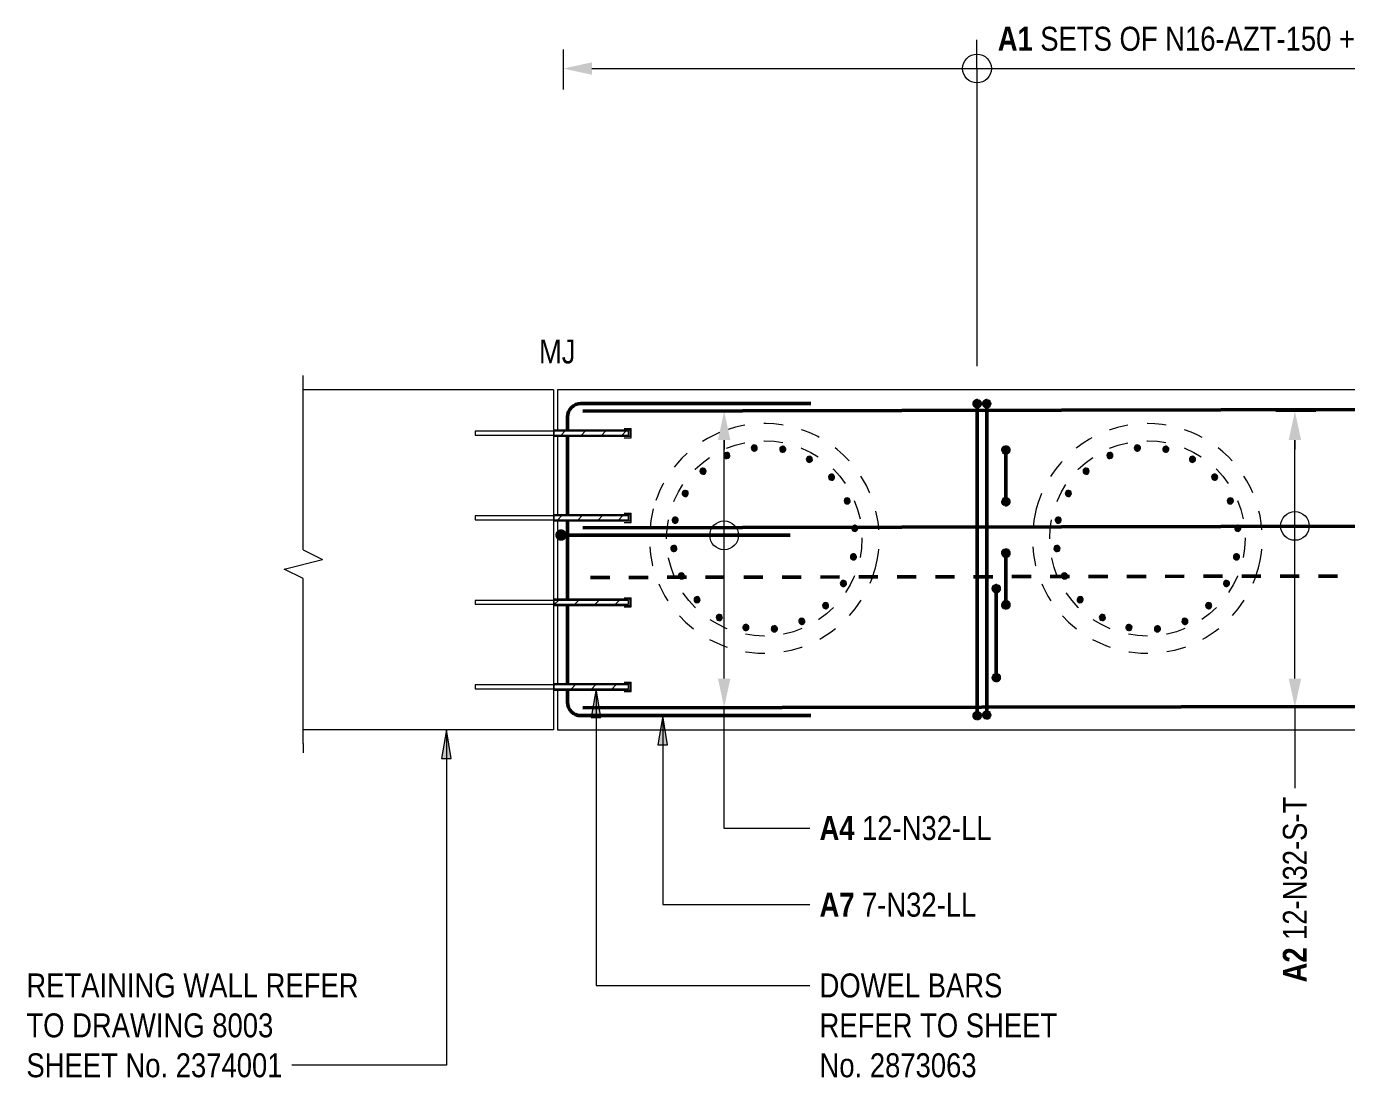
# Model space of a CAD drawing. Header units: metres. Extents: x 0 to 109, y 3 to 574.
# Drawn here: x 6.06 to 12.95, y 542.44 to 547.93 of the extents above; entities that cross this region are included whole.
import ezdxf

# ---------------------------------------------------------------- set-up
doc = ezdxf.new("R2010")
doc.units = ezdxf.units.M
doc.linetypes.add('JacobsDash', pattern=[0.0045, 0.003, -0.0015])
for name, color, linetype, lineweight in [('A-ANNO-NOTE', 7, 'Continuous', 9), ('A-DETL', 7, 'Continuous', 13), ('A-DETL-GENF', 7, 'Continuous', 9), ('G-ANNO-TEXT', 7, 'Continuous', 9), ('S-BEAM', 7, 'Continuous', 50), ('S-FNDN', 7, 'Continuous', 50)]:
    doc.layers.add(name, color=color, linetype=linetype, lineweight=lineweight)
doc.styles.add('Arial Narrow_2', font='ARIALN.TTF', dxfattribs={"height": 0.125})
doc.styles.add('Arial Narrow_B', font='ARIALNB.TTF', dxfattribs={"height": 0.125})
pattern_1 = [(45, (-139.00438, -635.677), (-0.0530330086, 0.0530330086), [])]

# ---------------------------------------------------------------- blocks, each defined once
blk = doc.blocks.new('03_SFR_ACS_Abutment_BR08_Retaining wall CS - ABUTMENT EAST_BR8_1-7988247-DRG-2873074 - ABUTMENT B REINFORCEMENT PLAN')
at = {"layer": 'S-BEAM', "lineweight": 13}
for p, q in [((-1135.8415, 546.0286), (-1145.8229, 546.0286)), ((-1145.8229, 546.0286), (-1145.8229, 545.8131)), ((-1135.8415, 545.3195), (-1135.8415, 546.0286)), ((-1145.8229, 545.7931), (-1145.8229, 545.3714)), ((-1145.8229, 545.3514), (-1145.8229, 545.2942)), ((-1145.8229, 545.2478), (-1145.8229, 544.9303)), ((-1135.8415, 544.2536), (-1135.8415, 545.2614)), ((-1145.8229, 544.9103), (-1145.8229, 544.4886)), ((-1145.8229, 544.4686), (-1145.8229, 544.2536)), ((-1145.8229, 544.2536), (-1135.8415, 544.2536))]:
    blk.add_line(p, q, dxfattribs=at)
blk = doc.blocks.new('01_SFO_FRP_Pile_CastInPlace_CS_BR08 - CAST-IN-PLACE PILE - 1200-8641556-DRG-2873074 - ABUTMENT B REINFORCEMENT PLAN')
at = {"layer": 'S-FNDN', "color": 8, "linetype": 'JacobsDash', "lineweight": 18, "true_color": 0x808080}
for start, end in [(90, 270), (270, 90)]:
    blk.add_arc((0, 0), 0.6, start, end, dxfattribs=at)
blk = doc.blocks.new('01_SFO_FRP_Pile_CastInPlace_CS_BR08 - CAST-IN-PLACE PILE - 1200-8641505-DRG-2873074 - ABUTMENT B REINFORCEMENT PLAN')
at = {"layer": 'S-FNDN', "color": 8, "linetype": 'JacobsDash', "lineweight": 18, "true_color": 0x808080}
for start, end in [(90, 270), (37.90382, 90), (270, 33.2897)]:
    blk.add_arc((0, 0), 0.6, start, end, dxfattribs=at)
blk = doc.blocks.new('S_Det_Reinf_Bar Section_2D Grey - N32-V16-DRG-2873074 - ABUTMENT B REINFORCEMENT PLAN')
at = {"layer": 'A-DETL-GENF', "true_color": 0x808080}
blk.add_hatch(color=8, dxfattribs=at).paths.add_polyline_path([(-0.0139, -0.008), (-0.0113, -0.0113), (-0.008, -0.0139), (-0.0041, -0.0155), (0, -0.016), (0.0041, -0.0155), (0.008, -0.0139), (0.0113, -0.0113), (0.0139, -0.008), (0.0155, -0.0041), (0.0159, 0.0011), (0.0155, 0.0041), (0.0139, 0.008), (0.0113, 0.0113), (0.008, 0.0139), (0.0041, 0.0155), (0, 0.016), (-0.0041, 0.0155), (-0.008, 0.0139), (-0.0113, 0.0113), (-0.0139, 0.008), (-0.0155, 0.0041), (-0.016, 0), (-0.0155, -0.0041)])
at = {"layer": 'A-DETL-GENF', "color": 8, "lineweight": 18, "true_color": 0x808080}
for start, end in [(360, 180), (180, 360)]:
    blk.add_arc((0, 0), 0.016, start, end, dxfattribs=at)
blk = doc.blocks.new('S_Det_Reinf_Bar Section_2D Grey - N32-V2-DRG-2873074 - ABUTMENT B REINFORCEMENT PLAN')
at = {"layer": 'A-DETL-GENF', "true_color": 0x808080}
blk.add_hatch(color=8, dxfattribs=at).paths.add_polyline_path([(-0.0113, -0.0113), (-0.008, -0.0139), (-0.0041, -0.0155), (0, -0.016), (0.0041, -0.0155), (0.008, -0.0139), (0.0113, -0.0113), (0.0139, -0.008), (0.0155, -0.0041), (0.016, 0), (0.0155, 0.0041), (0.0139, 0.008), (0.0113, 0.0113), (0.008, 0.0139), (0.0041, 0.0155), (0, 0.016), (-0.0041, 0.0155), (-0.008, 0.0139), (-0.0113, 0.0113), (-0.0139, 0.008), (-0.0155, 0.0041), (-0.016, 0), (-0.0155, -0.0041), (-0.0139, -0.008)])
at = {"layer": 'A-DETL-GENF', "color": 8, "lineweight": 18, "true_color": 0x808080}
for start, end in [(360, 180), (180, 360)]:
    blk.add_arc((0, 0), 0.016, start, end, dxfattribs=at)
blk = doc.blocks.new('S_Det_Reinf_Bar Section_2D Grey - N32-V17-DRG-2873074 - ABUTMENT B REINFORCEMENT PLAN')
at = {"layer": 'A-DETL-GENF', "true_color": 0x808080}
blk.add_hatch(color=8, dxfattribs=at).paths.add_polyline_path([(0.0139, 0.008), (0.0096, 0.0126), (0.008, 0.0139), (0.0041, 0.0155), (0, 0.016), (-0.0041, 0.0155), (-0.008, 0.0139), (-0.0113, 0.0113), (-0.0139, 0.008), (-0.0155, 0.0041), (-0.0158, -0.0018), (-0.0155, -0.0041), (-0.0139, -0.008), (-0.0113, -0.0113), (-0.008, -0.0139), (-0.0041, -0.0155), (0, -0.016), (0.0041, -0.0155), (0.008, -0.0139), (0.0113, -0.0113), (0.0139, -0.008), (0.0155, -0.0041), (0.016, 0), (0.0155, 0.0041)])
at = {"layer": 'A-DETL-GENF', "color": 8, "lineweight": 18, "true_color": 0x808080}
for start, end in [(360, 180), (180, 360)]:
    blk.add_arc((0, 0), 0.016, start, end, dxfattribs=at)
blk = doc.blocks.new('S_Det_Reinf_Bar Section_2D Grey - N32-V18-DRG-2873074 - ABUTMENT B REINFORCEMENT PLAN')
at = {"layer": 'A-DETL-GENF', "true_color": 0x808080}
blk.add_hatch(color=8, dxfattribs=at).paths.add_polyline_path([(-0.016, 0), (-0.0155, -0.0041), (-0.0139, -0.008), (-0.0113, -0.0113), (-0.008, -0.0139), (-0.0041, -0.0155), (0, -0.016), (0.0041, -0.0155), (0.008, -0.0139), (0.0113, -0.0113), (0.0139, -0.008), (0.0155, -0.0041), (0.0157, 0.0021), (0.0155, 0.0041), (0.0139, 0.008), (0.0113, 0.0113), (0.008, 0.0139), (0.0041, 0.0155), (0, 0.016), (-0.0041, 0.0155), (-0.008, 0.0139), (-0.0113, 0.0113), (-0.0139, 0.008), (-0.0155, 0.0041)])
at = {"layer": 'A-DETL-GENF', "color": 8, "lineweight": 18, "true_color": 0x808080}
for start, end in [(360, 180), (180, 360)]:
    blk.add_arc((0, 0), 0.016, start, end, dxfattribs=at)
blk = doc.blocks.new('S_Det_Reinf_Bar Section_2D Grey - N32-V19-DRG-2873074 - ABUTMENT B REINFORCEMENT PLAN')
at = {"layer": 'A-DETL-GENF', "true_color": 0x808080}
blk.add_hatch(color=8, dxfattribs=at).paths.add_polyline_path([(-0.0139, -0.008), (-0.0113, -0.0113), (-0.008, -0.0139), (-0.0041, -0.0155), (0, -0.016), (0.0041, -0.0155), (0.008, -0.0139), (0.0113, -0.0113), (0.0139, -0.008), (0.0155, -0.0041), (0.0159, 0.0011), (0.0155, 0.0041), (0.0139, 0.008), (0.0113, 0.0113), (0.008, 0.0139), (0.0041, 0.0155), (0, 0.016), (-0.0041, 0.0155), (-0.008, 0.0139), (-0.0113, 0.0113), (-0.0139, 0.008), (-0.0155, 0.0041), (-0.016, 0), (-0.0155, -0.0041)])
at = {"layer": 'A-DETL-GENF', "color": 8, "lineweight": 18, "true_color": 0x808080}
for start, end in [(360, 180), (180, 360)]:
    blk.add_arc((0, 0), 0.016, start, end, dxfattribs=at)
blk = doc.blocks.new('S_Det_Reinf_Bar Section_2D Grey - N32-V20-DRG-2873074 - ABUTMENT B REINFORCEMENT PLAN')
at = {"layer": 'A-DETL-GENF', "true_color": 0x808080}
blk.add_hatch(color=8, dxfattribs=at).paths.add_polyline_path([(0.0139, 0.008), (0.0113, 0.0113), (0.008, 0.0139), (0.0041, 0.0155), (0, 0.016), (-0.0041, 0.0155), (-0.008, 0.0139), (-0.0113, 0.0113), (-0.0139, 0.008), (-0.0155, 0.0041), (-0.016, 0), (-0.0155, -0.0041), (-0.0139, -0.008), (-0.0113, -0.0113), (-0.008, -0.0139), (-0.0041, -0.0155), (0, -0.016), (0.0041, -0.0155), (0.008, -0.0139), (0.0113, -0.0113), (0.0139, -0.008), (0.0155, -0.0041), (0.0159, 0.0006), (0.0155, 0.0041)])
at = {"layer": 'A-DETL-GENF', "color": 8, "lineweight": 18, "true_color": 0x808080}
for start, end in [(360, 180), (180, 360)]:
    blk.add_arc((0, 0), 0.016, start, end, dxfattribs=at)
blk = doc.blocks.new('ReinfDot - Dot-7930335-DRG-2873074 - ABUTMENT B REINFORCEMENT PLAN')
at = {"layer": 'A-DETL-GENF'}
blk.add_hatch(color=256, dxfattribs=at).paths.add_polyline_path([(0, -0.03), (0.0078, -0.029), (0.015, -0.026), (0.0212, -0.0212), (0.026, -0.015), (0.029, -0.0078), (0.03, 0), (0.029, 0.0078), (0.026, 0.015), (0.0212, 0.0212), (0.015, 0.026), (0.0078, 0.029), (0, 0.03), (-0.0078, 0.029), (-0.015, 0.026), (-0.0212, 0.0212), (-0.026, 0.015), (-0.029, 0.0078), (-0.03, 0), (-0.029, -0.0078), (-0.026, -0.015), (-0.0212, -0.0212), (-0.015, -0.026), (-0.0078, -0.029)])
blk = doc.blocks.new('T2DExtentArrowReinf2 - Extent-7962349-DRG-2873074 - ABUTMENT B REINFORCEMENT PLAN')
at = {"layer": 'A-DETL-GENF'}
for p, q in [((0, 0.01), (0, -0.11)), ((0.15, 0), (1.395, 0)), ((1.545, -0.11), (1.545, 0))]:
    blk.add_line(p, q, dxfattribs=at)
blk = doc.blocks.new('Repeating Detail - N32-7932625-DRG-2873074 - ABUTMENT B REINFORCEMENT PLAN')
at = {"layer": 'A-DETL-GENF'}
blk.add_hatch(color=256, dxfattribs=at).paths.add_polyline_path([(-0.016, 0), (-0.0155, 0.0041), (-0.0139, 0.008), (-0.0113, 0.0113), (-0.008, 0.0139), (-0.0041, 0.0155), (0, 0.016), (0.0041, 0.0155), (0.008, 0.0139), (0.0113, 0.0113), (0.0139, 0.008), (0.0155, 0.0041), (0.016, 0), (0.0155, -0.0041), (0.0139, -0.008), (0.0113, -0.0113), (0.008, -0.0139), (0.0041, -0.0155), (0, -0.016), (-0.0041, -0.0155), (-0.008, -0.0139), (-0.0113, -0.0113), (-0.0139, -0.008), (-0.0155, -0.0041)])
at = {"layer": 'A-DETL-GENF', "lineweight": 50}
for start, end in [(360, 180), (180, 360)]:
    blk.add_arc((0, 0), 0.016, start, end, dxfattribs=at)
blk = doc.blocks.new('BreakLine - BreakLine-7934069-DRG-2873074 - ABUTMENT B REINFORCEMENT PLAN')
at = {"layer": 'A-DETL-GENF', "lineweight": 13}
for p, q in [((0, 0), (0.86, 0)), ((1.01, 0), (1.87, 0))]:
    blk.add_line(p, q, dxfattribs=at)
blk = doc.blocks.new('T2DExtentArrowReinf2 - Extent-7962352-DRG-2873074 - ABUTMENT B REINFORCEMENT PLAN')
at = {"layer": 'A-DETL-GENF'}
for p, q in [((0, 0.01), (0, -0.11)), ((0.15, 0), (1.395, 0)), ((1.545, -0.11), (1.545, 0))]:
    blk.add_line(p, q, dxfattribs=at)
blk = doc.blocks.new('T2DExtentArrowReinf2 - Extent-7962354-DRG-2873074 - ABUTMENT B REINFORCEMENT PLAN')
at = {"layer": 'A-DETL-GENF'}
for p, q in [((0, 0.01), (0, -0.11)), ((0.15, 0), (9.7802, 0)), ((2.1602, 0), (2.1602, -1.5534)), ((9.9302, -0.11), (9.9302, 0))]:
    blk.add_line(p, q, dxfattribs=at)

msp = doc.modelspace()

# ---------------------------------------------------------------- hatches: boundary and pattern name
at = {"layer": 'A-ANNO-NOTE', "lineweight": 5}
for points in [[(9.0136, 547.6736), (9.0136, 547.7386), (8.8636, 547.7061)], [(9.7363, 545.7669), (9.7038, 545.9169), (9.6713, 545.7669)], [(12.7163, 545.7669), (12.6838, 545.9169), (12.6513, 545.7669)], [(9.7038, 544.3719), (9.7363, 544.5219), (9.6713, 544.5219)], [(12.6838, 544.3719), (12.7163, 544.5219), (12.6513, 544.5219)]]:
    msp.add_hatch(color=256, dxfattribs=at).paths.add_polyline_path(points)
at = {"layer": 'A-DETL-GENF', "true_color": 0x888888}
h = msp.add_hatch(dxfattribs=at)
h.set_pattern_fill('FP_1', color=252, style=0, pattern_type=2)
h.set_pattern_definition(pattern_1)
h.paths.add_polyline_path([(8.8147, 545.7931), (9.2047, 545.7931), (9.2047, 545.8131), (8.8147, 545.8131)])
at = {"layer": 'A-DETL-GENF'}
h = msp.add_hatch(dxfattribs=at)
h.set_pattern_fill('FP_1', color=256, style=0, pattern_type=2)
h.set_pattern_definition(pattern_1)
h.paths.add_polyline_path([(8.8147, 545.3514), (9.2047, 545.3514), (9.2047, 545.3714), (8.8147, 545.3714)])
h = msp.add_hatch(dxfattribs=at)
h.set_pattern_fill('FP_1', color=256, style=0, pattern_type=2)
h.set_pattern_definition(pattern_1)
h.paths.add_polyline_path([(9.2047, 544.9103), (9.2047, 544.9303), (8.8147, 544.9303), (8.8147, 544.9103)])
at = {"layer": 'A-DETL-GENF', "true_color": 0x888888}
h = msp.add_hatch(dxfattribs=at)
h.set_pattern_fill('FP_1', color=252, style=0, pattern_type=2)
h.set_pattern_definition(pattern_1)
h.paths.add_polyline_path([(9.2047, 544.4686), (9.2047, 544.4886), (8.8147, 544.4886), (8.8147, 544.4686)])
at = {"layer": 'G-ANNO-TEXT'}
for points in [[(9.0349, 544.4684), (9.0098, 544.3184), (9.06, 544.3184)], [(9.3831, 544.327), (9.358, 544.177), (9.4082, 544.177)], [(8.2537, 544.2546), (8.2286, 544.1046), (8.2788, 544.1046)]]:
    msp.add_hatch(color=256, dxfattribs=at).paths.add_polyline_path(points)

# ---------------------------------------------------------------- linework, layer by layer
at = {"layer": 'A-ANNO-NOTE'}
for p, q in [((11.0238, 547.7066), (11.0238, 547.8566)), ((8.8636, 547.8061), (8.8636, 547.6061)), ((9.0136, 547.7061), (9.0636, 547.7061)), ((9.8038, 545.9169), (9.6038, 545.9169)), ((12.7838, 545.9169), (12.5838, 545.9169)), ((9.7038, 545.7669), (9.7038, 545.7169)), ((12.6838, 545.7669), (12.6838, 545.7169)), ((9.7038, 544.5219), (9.7038, 544.5719)), ((12.6838, 544.5219), (12.6838, 544.5719)), ((9.6038, 544.3719), (9.8038, 544.3719)), ((12.5838, 544.3719), (12.7838, 544.3719))]:
    msp.add_line(p, q, dxfattribs=at)
at = {"layer": 'A-ANNO-NOTE', "lineweight": 13}
for p, q in [((7.5062, 546.0536), (7.5062, 546.1036)), ((7.4062, 545.0936), (7.6062, 545.1436)), ((7.5062, 545.1936), (7.6062, 545.1436)), ((7.5062, 545.0436), (7.4062, 545.0936)), ((7.5062, 544.1836), (7.5062, 544.1336))]:
    msp.add_line(p, q, dxfattribs=at)
at = {"layer": 'A-ANNO-NOTE'}
for centre in [(11.0238, 547.7061), (11.0238, 547.7061), (12.6838, 545.3186), (9.7038, 545.2698)]:
    msp.add_circle(centre, 0.075, dxfattribs=at)
at = {"layer": 'A-DETL', "color": 8, "true_color": 0x808080}
for p, q in [((8.8137, 546.0286), (7.5062, 546.0286)), ((8.8137, 546.0286), (8.8137, 544.2536)), ((8.8137, 544.2536), (7.5062, 544.2536))]:
    msp.add_line(p, q, dxfattribs=at)
at = {"layer": 'A-DETL', "lineweight": 50}
for p, q in [((10.1556, 545.9582), (8.9556, 545.9582)), ((18.7064, 545.9367), (8.9665, 545.9177)), ((11.0247, 545.9571), (11.0247, 544.3447)), ((11.0747, 545.9571), (11.0747, 544.3321)), ((8.8856, 545.8882), (8.8856, 545.8131)), ((8.8856, 545.7931), (8.8856, 545.3714)), ((11.1747, 545.6946), (11.1747, 545.4658)), ((8.8856, 545.3514), (8.8856, 544.9303)), ((18.7064, 545.3287), (8.9665, 545.3097)), ((10.0489, 545.2698), (8.8821, 545.2698)), ((11.1747, 545.1562), (11.1747, 544.9274)), ((11.1247, 544.9917), (11.1247, 544.5271)), ((8.8856, 544.9103), (8.8856, 544.4886)), ((8.8856, 544.4686), (8.8856, 544.3986)), ((18.7064, 544.3877), (8.9665, 544.3687)), ((8.9556, 544.3286), (10.1556, 544.3286))]:
    msp.add_line(p, q, dxfattribs=at)
at = {"layer": 'A-DETL', "color": 252, "lineweight": 9, "true_color": 0x888888}
for p, q in [((8.8147, 545.8131), (8.4047, 545.8131)), ((8.4047, 545.8131), (8.4047, 545.7931)), ((8.4047, 545.7931), (8.8147, 545.7931)), ((8.8147, 545.8206), (9.2125, 545.8206)), ((8.8147, 545.7931), (8.8147, 545.8131)), ((8.8147, 545.7866), (9.2125, 545.7866)), ((9.2125, 545.7866), (9.2125, 545.8206)), ((8.8147, 544.4886), (8.4047, 544.4886)), ((8.4047, 544.4886), (8.4047, 544.4686)), ((8.4047, 544.4686), (8.8147, 544.4686)), ((8.8147, 544.4961), (9.2125, 544.4961)), ((8.8147, 544.4686), (8.8147, 544.4886)), ((8.8147, 544.4621), (9.2125, 544.4621)), ((9.2125, 544.4621), (9.2125, 544.4961))]:
    msp.add_line(p, q, dxfattribs=at)
at = {"layer": 'A-DETL', "color": 252, "true_color": 0x888888}
for p, q in [((8.8147, 545.8131), (8.8147, 545.7931)), ((9.2047, 545.8131), (8.8147, 545.8131)), ((8.8147, 545.7931), (9.2047, 545.7931)), ((9.1819, 545.8271), (9.2175, 545.8271)), ((9.1819, 545.7791), (9.2175, 545.7791)), ((9.2047, 545.7931), (9.2047, 545.8131)), ((9.2175, 545.7791), (9.2175, 545.8271)), ((8.8147, 544.4886), (8.8147, 544.4686)), ((9.2047, 544.4886), (8.8147, 544.4886)), ((8.8147, 544.4686), (9.2047, 544.4686)), ((9.1819, 544.5026), (9.2175, 544.5026)), ((9.1819, 544.4546), (9.2175, 544.4546)), ((9.2047, 544.4686), (9.2047, 544.4886)), ((9.2175, 544.4546), (9.2175, 544.5026))]:
    msp.add_line(p, q, dxfattribs=at)
at = {"layer": 'A-DETL', "lineweight": 9}
for p, q in [((8.8147, 545.3714), (8.4047, 545.3714)), ((8.4047, 545.3714), (8.4047, 545.3514)), ((8.4047, 545.3514), (8.8147, 545.3514)), ((8.8147, 545.3789), (9.2125, 545.3789)), ((8.8147, 545.3514), (8.8147, 545.3714)), ((9.2125, 545.3449), (9.2125, 545.3789)), ((8.8147, 545.3449), (9.2125, 545.3449)), ((8.8147, 544.9378), (9.2125, 544.9378)), ((9.2125, 544.9038), (9.2125, 544.9378)), ((8.8147, 544.9303), (8.4047, 544.9303)), ((8.4047, 544.9303), (8.4047, 544.9103)), ((8.4047, 544.9103), (8.8147, 544.9103)), ((8.8147, 544.9103), (8.8147, 544.9303)), ((8.8147, 544.9038), (9.2125, 544.9038))]:
    msp.add_line(p, q, dxfattribs=at)
at = {"layer": 'A-DETL'}
for p, q in [((8.8147, 545.3714), (8.8147, 545.3514)), ((9.2047, 545.3714), (8.8147, 545.3714)), ((8.8147, 545.3514), (9.2047, 545.3514)), ((9.1819, 545.3854), (9.2175, 545.3854)), ((9.2047, 545.3514), (9.2047, 545.3714)), ((9.2175, 545.3374), (9.2175, 545.3854)), ((9.1819, 545.3374), (9.2175, 545.3374)), ((9.1819, 544.9442), (9.2175, 544.9442)), ((9.2175, 544.8963), (9.2175, 544.9442)), ((8.8147, 544.9303), (8.8147, 544.9103)), ((9.2047, 544.9303), (8.8147, 544.9303)), ((8.8147, 544.9103), (9.2047, 544.9103)), ((9.1819, 544.8963), (9.2175, 544.8963)), ((9.2047, 544.9103), (9.2047, 544.9303))]:
    msp.add_line(p, q, dxfattribs=at)
at = {"layer": 'A-DETL', "linetype": 'JacobsDash', "lineweight": 50}
msp.add_line((18.7064, 545.0687), (8.9665, 545.0497), dxfattribs=at)
at = {"layer": 'A-DETL', "color": 8, "linetype": 'JacobsDash', "lineweight": 9, "true_color": 0x808080}
for centre in [(9.9135, 545.2536), (11.9135, 545.2536)]:
    msp.add_circle(centre, 0.51, dxfattribs=at)
at = {"layer": 'A-DETL', "lineweight": 50}
for centre, start, end in [((8.9556, 545.8882), 89.99999, 180), ((8.9556, 544.3986), 180, 269.99999)]:
    msp.add_arc(centre, 0.07, start, end, dxfattribs=at)
at = {"layer": 'A-DETL-GENF'}
for p, q in [((11.0247, 545.9571), (11.0443, 545.9533)), ((11.0747, 545.9571), (11.0943, 545.9533)), ((11.1747, 545.7149), (11.1943, 545.7188)), ((11.1747, 545.4454), (11.1943, 545.4415)), ((11.1747, 545.1766), (11.1943, 545.1804)), ((11.1247, 544.9917), (11.1443, 544.9879)), ((11.1747, 544.907), (11.1943, 544.9032)), ((11.1247, 544.5271), (11.1443, 544.5233)), ((11.0247, 544.3288), (11.0443, 544.3249)), ((11.0747, 544.3321), (11.0943, 544.3283))]:
    msp.add_line(p, q, dxfattribs=at)
at = {"layer": 'G-ANNO-TEXT'}
for p, q in [((9.0349, 544.4684), (9.0098, 544.3184)), ((9.06, 544.3184), (9.0349, 544.4684)), ((9.0349, 544.4684), (9.0349, 542.9203)), ((9.0098, 544.3184), (9.06, 544.3184)), ((9.3831, 544.327), (9.358, 544.177)), ((9.4082, 544.177), (9.3831, 544.327)), ((9.3831, 544.327), (9.3831, 543.3419)), ((9.7025, 544.3729), (9.7025, 543.7419)), ((12.6833, 544.3718), (12.6833, 543.995)), ((8.2537, 544.2546), (8.2286, 544.1046)), ((8.2788, 544.1046), (8.2537, 544.2546)), ((8.2537, 544.2546), (8.2537, 542.5036)), ((9.358, 544.177), (9.4082, 544.177)), ((8.2286, 544.1046), (8.2788, 544.1046)), ((12.6833, 543.995), (12.6833, 543.9507)), ((9.7025, 543.7419), (10.1518, 543.7419)), ((9.3831, 543.3419), (10.1518, 543.3419)), ((9.0349, 542.9203), (10.1518, 542.9203)), ((7.9789, 542.5036), (7.4471, 542.5036)), ((8.2537, 542.5036), (7.9789, 542.5036))]:
    msp.add_line(p, q, dxfattribs=at)

# ---------------------------------------------------------------- block references
at = {"layer": 'A-DETL-GENF'}
for name, p in [('T2DExtentArrowReinf2 - Extent-7962354-DRG-2873074 - ABUTMENT B REINFORCEMENT PLAN', (8.8636, 547.7061)), ('ReinfDot - Dot-7930335-DRG-2873074 - ABUTMENT B REINFORCEMENT PLAN', (8.8523, 545.271))]:
    msp.add_blockref(name, p, dxfattribs=at)
for name, p, rotation in [('BreakLine - BreakLine-7934069-DRG-2873074 - ABUTMENT B REINFORCEMENT PLAN', (7.5062, 544.1836), 90.00000000013358), ('T2DExtentArrowReinf2 - Extent-7962352-DRG-2873074 - ABUTMENT B REINFORCEMENT PLAN', (9.7038, 544.3719), 90.00000000000612), ('T2DExtentArrowReinf2 - Extent-7962349-DRG-2873074 - ABUTMENT B REINFORCEMENT PLAN', (12.6838, 544.3719), 90.00000000000612), ('Repeating Detail - N32-7932625-DRG-2873074 - ABUTMENT B REINFORCEMENT PLAN', (11.1747, 545.7149), 281.1268239807678), ('Repeating Detail - N32-7932625-DRG-2873074 - ABUTMENT B REINFORCEMENT PLAN', (11.1747, 545.1766), 281.1268239809)]:
    msp.add_blockref(name, p, dxfattribs=dict(at, rotation=rotation))
at = {"layer": 'A-DETL-GENF', "extrusion": (0, 0, -1), "rotation": 101.1268239807596}
for p in [(-11.0247, 545.9571), (-11.0747, 545.9571), (-11.1747, 545.4454), (-11.1247, 544.9917), (-11.1747, 544.907), (-11.1247, 544.5271), (-11.0247, 544.3288), (-11.0747, 544.3321)]:
    msp.add_blockref('Repeating Detail - N32-7932625-DRG-2873074 - ABUTMENT B REINFORCEMENT PLAN', p, dxfattribs=at)
at = {"layer": 'A-DETL-GENF', "color": 8, "true_color": 0x808080}
for name, p, rotation in [('S_Det_Reinf_Bar Section_2D Grey - N32-V2-DRG-2873074 - ABUTMENT B REINFORCEMENT PLAN', (9.7178, 545.6864), 24.340833333553), ('S_Det_Reinf_Bar Section_2D Grey - N32-V2-DRG-2873074 - ABUTMENT B REINFORCEMENT PLAN', (9.8611, 545.7257), 6.340833333547853), ('S_Det_Reinf_Bar Section_2D Grey - N32-V2-DRG-2873074 - ABUTMENT B REINFORCEMENT PLAN', (10.0095, 545.7188), 348.3408333335429), ('S_Det_Reinf_Bar Section_2D Grey - N32-V2-DRG-2873074 - ABUTMENT B REINFORCEMENT PLAN', (11.7178, 545.6864), 24.340833333553), ('S_Det_Reinf_Bar Section_2D Grey - N32-V2-DRG-2873074 - ABUTMENT B REINFORCEMENT PLAN', (11.8611, 545.7257), 6.340833333547853), ('S_Det_Reinf_Bar Section_2D Grey - N32-V2-DRG-2873074 - ABUTMENT B REINFORCEMENT PLAN', (12.0095, 545.7188), 348.3408333335429), ('S_Det_Reinf_Bar Section_2D Grey - N32-V2-DRG-2873074 - ABUTMENT B REINFORCEMENT PLAN', (9.5936, 545.6047), 42.34083333355809), ('S_Det_Reinf_Bar Section_2D Grey - N32-V2-DRG-2873074 - ABUTMENT B REINFORCEMENT PLAN', (10.1486, 545.6664), 330.3408333335377), ('S_Det_Reinf_Bar Section_2D Grey - N32-V2-DRG-2873074 - ABUTMENT B REINFORCEMENT PLAN', (11.5936, 545.6047), 42.34083333355809), ('S_Det_Reinf_Bar Section_2D Grey - N32-V2-DRG-2873074 - ABUTMENT B REINFORCEMENT PLAN', (12.1486, 545.6664), 330.3408333335377), ('S_Det_Reinf_Bar Section_2D Grey - N32-V2-DRG-2873074 - ABUTMENT B REINFORCEMENT PLAN', (10.2646, 545.5735), 312.3408333335327), ('S_Det_Reinf_Bar Section_2D Grey - N32-V2-DRG-2873074 - ABUTMENT B REINFORCEMENT PLAN', (12.2646, 545.5735), 312.3408333335327), ('S_Det_Reinf_Bar Section_2D Grey - N32-V19-DRG-2873074 - ABUTMENT B REINFORCEMENT PLAN', (9.5008, 545.4886), 60.34083333356319), ('S_Det_Reinf_Bar Section_2D Grey - N32-V16-DRG-2873074 - ABUTMENT B REINFORCEMENT PLAN', (11.5008, 545.4886), 60.34083333356319), ('S_Det_Reinf_Bar Section_2D Grey - N32-V2-DRG-2873074 - ABUTMENT B REINFORCEMENT PLAN', (10.3463, 545.4494), 294.3408333335275), ('S_Det_Reinf_Bar Section_2D Grey - N32-V2-DRG-2873074 - ABUTMENT B REINFORCEMENT PLAN', (12.3463, 545.4494), 294.3408333335275), ('S_Det_Reinf_Bar Section_2D Grey - N32-V2-DRG-2873074 - ABUTMENT B REINFORCEMENT PLAN', (9.4483, 545.3496), 78.34083333346652), ('S_Det_Reinf_Bar Section_2D Grey - N32-V2-DRG-2873074 - ABUTMENT B REINFORCEMENT PLAN', (11.4483, 545.3496), 78.34083333346652), ('S_Det_Reinf_Bar Section_2D Grey - N32-V2-DRG-2873074 - ABUTMENT B REINFORCEMENT PLAN', (10.3856, 545.3061), 276.3408333335225), ('S_Det_Reinf_Bar Section_2D Grey - N32-V2-DRG-2873074 - ABUTMENT B REINFORCEMENT PLAN', (12.3856, 545.3061), 276.3408333335225), ('S_Det_Reinf_Bar Section_2D Grey - N32-V2-DRG-2873074 - ABUTMENT B REINFORCEMENT PLAN', (9.4414, 545.2011), 96.34083333347158), ('S_Det_Reinf_Bar Section_2D Grey - N32-V18-DRG-2873074 - ABUTMENT B REINFORCEMENT PLAN', (11.4414, 545.2011), 96.34083333347158), ('S_Det_Reinf_Bar Section_2D Grey - N32-V2-DRG-2873074 - ABUTMENT B REINFORCEMENT PLAN', (10.3787, 545.1576), 258.3408333335174), ('S_Det_Reinf_Bar Section_2D Grey - N32-V2-DRG-2873074 - ABUTMENT B REINFORCEMENT PLAN', (12.3787, 545.1576), 258.3408333335174), ('S_Det_Reinf_Bar Section_2D Grey - N32-V2-DRG-2873074 - ABUTMENT B REINFORCEMENT PLAN', (9.4808, 545.0578), 114.3408333334767), ('S_Det_Reinf_Bar Section_2D Grey - N32-V2-DRG-2873074 - ABUTMENT B REINFORCEMENT PLAN', (11.4808, 545.0578), 114.3408333334767), ('S_Det_Reinf_Bar Section_2D Grey - N32-V20-DRG-2873074 - ABUTMENT B REINFORCEMENT PLAN', (10.3263, 545.0186), 240.3408333335123), ('S_Det_Reinf_Bar Section_2D Grey - N32-V17-DRG-2873074 - ABUTMENT B REINFORCEMENT PLAN', (12.3263, 545.0186), 240.3408333335123), ('S_Det_Reinf_Bar Section_2D Grey - N32-V2-DRG-2873074 - ABUTMENT B REINFORCEMENT PLAN', (9.5624, 544.9337), 132.3408333334818), ('S_Det_Reinf_Bar Section_2D Grey - N32-V2-DRG-2873074 - ABUTMENT B REINFORCEMENT PLAN', (11.5624, 544.9337), 132.3408333334818), ('S_Det_Reinf_Bar Section_2D Grey - N32-V2-DRG-2873074 - ABUTMENT B REINFORCEMENT PLAN', (10.2335, 544.9025), 222.3408333335072), ('S_Det_Reinf_Bar Section_2D Grey - N32-V2-DRG-2873074 - ABUTMENT B REINFORCEMENT PLAN', (12.2335, 544.9025), 222.3408333335072), ('S_Det_Reinf_Bar Section_2D Grey - N32-V2-DRG-2873074 - ABUTMENT B REINFORCEMENT PLAN', (9.6785, 544.8408), 150.3408333334868), ('S_Det_Reinf_Bar Section_2D Grey - N32-V2-DRG-2873074 - ABUTMENT B REINFORCEMENT PLAN', (9.8175, 544.7884), 168.340833333492), ('S_Det_Reinf_Bar Section_2D Grey - N32-V2-DRG-2873074 - ABUTMENT B REINFORCEMENT PLAN', (9.966, 544.7815), 186.3408333334969), ('S_Det_Reinf_Bar Section_2D Grey - N32-V2-DRG-2873074 - ABUTMENT B REINFORCEMENT PLAN', (10.1093, 544.8208), 204.3408333335021), ('S_Det_Reinf_Bar Section_2D Grey - N32-V2-DRG-2873074 - ABUTMENT B REINFORCEMENT PLAN', (11.6785, 544.8408), 150.3408333334868), ('S_Det_Reinf_Bar Section_2D Grey - N32-V2-DRG-2873074 - ABUTMENT B REINFORCEMENT PLAN', (11.8175, 544.7884), 168.340833333492), ('S_Det_Reinf_Bar Section_2D Grey - N32-V2-DRG-2873074 - ABUTMENT B REINFORCEMENT PLAN', (11.966, 544.7815), 186.3408333334969), ('S_Det_Reinf_Bar Section_2D Grey - N32-V2-DRG-2873074 - ABUTMENT B REINFORCEMENT PLAN', (12.1093, 544.8208), 204.3408333335021)]:
    msp.add_blockref(name, p, dxfattribs=dict(at, rotation=rotation))
at = {"layer": 'S-BEAM', "lineweight": 13}
msp.add_blockref('03_SFR_ACS_Abutment_BR08_Retaining wall CS - ABUTMENT EAST_BR8_1-7988247-DRG-2873074 - ABUTMENT B REINFORCEMENT PLAN', (1154.6566, 0), dxfattribs=at)
at = {"layer": 'S-FNDN', "color": 8, "linetype": 'JacobsDash', "lineweight": 18, "true_color": 0x808080, "rotation": 75.11694444444424}
for name, p in [('01_SFO_FRP_Pile_CastInPlace_CS_BR08 - CAST-IN-PLACE PILE - 1200-8641505-DRG-2873074 - ABUTMENT B REINFORCEMENT PLAN', (9.9135, 545.2536)), ('01_SFO_FRP_Pile_CastInPlace_CS_BR08 - CAST-IN-PLACE PILE - 1200-8641556-DRG-2873074 - ABUTMENT B REINFORCEMENT PLAN', (11.9135, 545.2536))]:
    msp.add_blockref(name, p, dxfattribs=at)

# ---------------------------------------------------------------- texts
at = {"layer": 'G-ANNO-TEXT', "char_height": 0.125, "attachment_point": 1, "bg_fill": 3, "box_fill_scale": 1, "bg_fill_color": 256, "bg_fill_transparency": 0}
for s, insert, style in [('A4', (10.2018, 543.8044), 'Arial Narrow_B'), ('A7 ', (10.2018, 543.4044), 'Arial Narrow_B'), ('RETAINING WALL REFER ', (6.0609, 542.9828), 'Arial Narrow_2'), ('DOWEL BARS', (10.2018, 542.9828), 'Arial Narrow_2'), ('TO DRAWING 8003', (6.0609, 542.7744), 'Arial Narrow_2'), ('REFER TO SHEET ', (10.2018, 542.7744), 'Arial Narrow_2'), ('SHEET No. 2374001', (6.0609, 542.5661), 'Arial Narrow_2'), ('No. 2873063', (10.2018, 542.5661), 'Arial Narrow_2')]:
    msp.add_mtext(s, dxfattribs=dict(at, insert=insert, style=style))
at = {"layer": 'G-ANNO-TEXT', "insert": (12.6208, 542.936), "char_height": 0.125, "attachment_point": 1, "rotation": 90, "style": 'Arial Narrow_B', "bg_fill": 3, "box_fill_scale": 1, "bg_fill_color": 256, "bg_fill_true_color": 13158600, "bg_fill_transparency": 0}
msp.add_mtext('A2', dxfattribs=at)

# ---------------------------------------------------------------- next in the draw order: texts
at = {"layer": 'G-ANNO-TEXT', "insert": (11.1325, 547.9242), "char_height": 0.125, "attachment_point": 1, "style": 'Arial Narrow_B', "bg_fill": 3, "box_fill_scale": 1, "bg_fill_color": 256, "bg_fill_true_color": 13158600, "bg_fill_transparency": 0}
msp.add_mtext('A1', dxfattribs=at)
at = {"layer": 'G-ANNO-TEXT', "char_height": 0.125, "attachment_point": 1, "style": 'Arial Narrow_2', "bg_fill": 3, "box_fill_scale": 1, "bg_fill_color": 256, "bg_fill_transparency": 0}
for s, insert in [('MJ', (8.737, 546.2918)), (' 12-N32-LL', (10.3837, 543.8044)), ('7-N32-LL', (10.4234, 543.4044))]:
    msp.add_mtext(s, dxfattribs=dict(at, insert=insert))
at = {"layer": 'G-ANNO-TEXT', "insert": (12.6208, 543.1179), "char_height": 0.125, "attachment_point": 1, "rotation": 90, "style": 'Arial Narrow_2', "bg_fill": 3, "box_fill_scale": 1, "bg_fill_color": 256, "bg_fill_true_color": 13158600, "bg_fill_transparency": 0}
msp.add_mtext(' 12-N32-S-T', dxfattribs=at)

# ---------------------------------------------------------------- next in the draw order: texts
at = {"layer": 'G-ANNO-TEXT', "insert": (11.3144, 547.9242), "char_height": 0.125, "attachment_point": 1, "style": 'Arial Narrow_2', "bg_fill": 3, "box_fill_scale": 1, "bg_fill_color": 256, "bg_fill_true_color": 13158600, "bg_fill_transparency": 0}
msp.add_mtext(' SETS OF N16-AZT-150 + N16-BZT-150 + 4 N16-150-HH-150 + N24-LL-150 HDG', dxfattribs=at)

doc.saveas('drawing.dxf')
